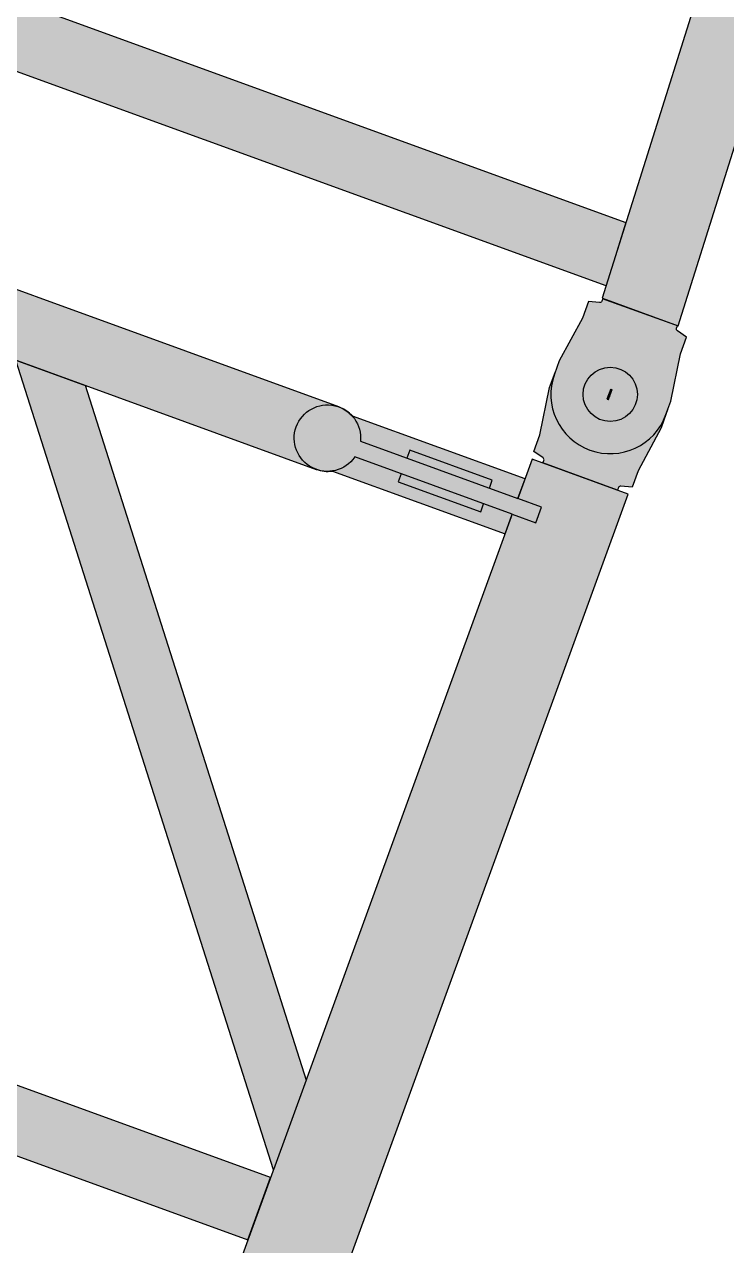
# Model space of a CAD drawing. Header units: millimetres. Extents: x -10890 to 10855, y -21000 to 23317.
# Drawn here: x 5481 to 7162, y 12502 to 15426 of the extents above; entities that cross this region are included whole.
import ezdxf
from ezdxf.enums import TextEntityAlignment as Align

# ---------------------------------------------------------------- set-up
doc = ezdxf.new("R2010")
doc.units = ezdxf.units.MM
doc.set_wipeout_variables(frame=1)
doc.layers.add('Техника. Кран LR 11000', color=250, linetype='Continuous')
doc.layers.add('Техника. Кран LR 11000 Штриховка', color=7, linetype='Continuous', true_color=0xffd147)
doc.styles.get("Standard").update_dxf_attribs({"font": ''})
doc.styles.get('Standard').set_extended_font_data('Mipgost')

# ---------------------------------------------------------------- blocks, each defined once
blk = doc.blocks.new('LR 11000-20250120.20530601')
at = {"color": 0, "linetype": 'ByBlock', "lineweight": -2, "ltscale": 20, "transparency": 16777216}
blk.add_wipeout([(203, 95), (203, 95), (201.3, 95.3), (199.8, 96.2), (198.7, 97.4), (198, 99), (191, 125), (149, 125), (34, 142), (0, 142), (0, 142), (-46.8, 134.1), (-88.4, 111.1), (-120.1, 75.8), (-138.4, 31.9), (-141.2, -15.5), (-128.2, -61.1), (-100.8, -100), (-62.2, -127.6), (-16.7, -141), (0, -142), (34, -142), (149, -125), (191, -125), (198, -99), (198, -99), (198.7, -97.4), (199.8, -96.2), (201.3, -95.3), (203, -95), (203, -95), (209.5, -95), (209.5, 95)], dxfattribs=at)
at = {"layer": 'Техника. Кран LR 11000 Штриховка', "ltscale": 20, "transparency": 16777216}
h = blk.add_hatch(color=256, dxfattribs=at)
h.dxf.hatch_style = 1
edge = h.paths.add_edge_path()
edge.add_line((209.5, 95), (203, 95))
edge.add_arc((203.1, 100.3), 5.26, 193.8402, 268.8402, ccw=False)
edge.add_line((198, 99), (191, 125))
edge.add_line((191, 125), (149, 125))
edge.add_line((149, 125), (34, 142))
edge.add_line((34, 142), (0, 142))
edge.add_arc((0, 0), 142, 90, 270)
edge.add_line((0, -142), (34, -142))
edge.add_line((34, -142), (149, -125))
edge.add_line((149, -125), (191, -125))
edge.add_line((191, -125), (198, -99))
edge.add_arc((203.1, -100.3), 5.26, 91.1598, 166.1598, ccw=False)
edge.add_line((203, -95), (209.5, -95))
edge.add_line((209.5, -95), (209.5, 95))
at = {"color": 0, "linetype": 'ByBlock', "lineweight": -2, "ltscale": 20, "transparency": 16777216}
blk.add_lwpolyline([(209.5, 95), (203, 95, -0.339454), (198, 99), (191, 125), (149, 125), (34, 142), (0, 142, 1), (0, -142), (34, -142), (149, -125), (191, -125), (198, -99, -0.339454), (203, -95), (209.5, -95)], format="xyb", close=True, dxfattribs=at)
blk.add_circle((0, 0), 65, dxfattribs=at)
blk = doc.blocks.new('LR 11000-20250120.210838')
at = {"color": 0, "linetype": 'ByBlock', "lineweight": -2, "ltscale": 20, "transparency": 16777216}
blk.add_wipeout([(805.5, 621.4), (805.5, 444.9), (-576.8, -621.4), (-805.5, -621.4)], dxfattribs=at)
at = {"layer": 'Техника. Кран LR 11000 Штриховка', "ltscale": 20, "transparency": 16777216}
h = blk.add_hatch(color=256, dxfattribs=at)
h.dxf.hatch_style = 1
h.paths.add_polyline_path([(-805.5, -621.4), (805.5, 621.4), (805.5, 444.9), (-576.8, -621.4)])
at = {"color": 0, "linetype": 'ByBlock', "lineweight": -2, "ltscale": 20, "transparency": 16777216}
blk.add_lwpolyline([(-805.5, -621.4), (805.5, 621.4), (805.5, 444.9), (-576.8, -621.4), (-805.5, -621.4)], dxfattribs=at)
blk = doc.blocks.new('LR 11000-20250120.210842')
at = {"color": 0, "linetype": 'ByBlock', "lineweight": -2, "ltscale": 20, "transparency": 16777216}
blk.add_wipeout([(600.5, 621.4), (600.5, 420.3), (-406.2, -621.4), (-600.5, -621.4)], dxfattribs=at)
at = {"layer": 'Техника. Кран LR 11000 Штриховка', "ltscale": 20, "transparency": 16777216}
h = blk.add_hatch(color=256, dxfattribs=at)
h.dxf.hatch_style = 1
h.paths.add_polyline_path([(-600.5, -621.4), (600.5, 621.4), (600.5, 420.3), (-406.2, -621.4)])
at = {"color": 0, "linetype": 'ByBlock', "lineweight": -2, "ltscale": 20, "transparency": 16777216}
blk.add_lwpolyline([(-600.5, -621.4), (600.5, 621.4), (600.5, 420.3), (-406.2, -621.4), (-600.5, -621.4)], dxfattribs=at)
blk = doc.blocks.new('LR 11000-20250120.210958')
at = {"color": 0, "linetype": 'ByBlock', "lineweight": -2, "ltscale": 20, "transparency": 16777216}
blk.add_wipeout([(287.9, -370.5), (288.5, -367.8), (4400, -1261.1), (4400, -1471.8), (4600, -1471.8), (4600, -1304.6), (5486.9, -1497.2), (10290.5, -1497.2), (10290.5, -1252.7), (5579.5, -1252.7), (5508.4, -1281.7), (4497.6, -1062.9), (4421.3, -1015.5), (1015, -275.4), (1015, 275.4), (4421.3, 1015.6), (4497.6, 1062.9), (5508.4, 1281.7), (5579.5, 1252.7), (5893.5, 1252.7), (6330.7, 1024.6), (6330.7, 1024.6), (6366.1, 1015.1), (6402.2, 1021.3), (6432.3, 1042.2), (6450.9, 1073.8), (6455, 1100), (6455, 1180), (6455, 1180), (6457.8, 1201.6), (6466, 1221.8), (6479, 1239.2), (6496, 1252.7), (6496, 1252.7), (7635, 1252.7), (7635, 1100), (7635, 1100), (7642.9, 1064.2), (7665.1, 1035.1), (7697.6, 1018), (7734.2, 1016.2), (7750.4, 1020.6), (8151, 1172.8), (8534.5, 987), (8534.5, 987), (8567, 980), (8599, 988.8), (8623.4, 1011.4), (8634.6, 1042.6), (8630.2, 1075.5), (8629.3, 1077.6), (8554, 1252.7), (8708.2, 1252.7), (9701, 1252.7), (9621.4, 1079.2), (9621.4, 1079.2), (9615.1, 1046.6), (9624.5, 1014.7), (9647.6, 990.8), (9679.1, 980.2), (9711.9, 985.4), (9724.1, 991.9), (9909.1, 1081.2), (9909.1, 1081.2), (9948.5, 1091.6), (9988.9, 1086.1), (10024.2, 1065.7), (10049.1, 1033.4), (10059.7, 994), (10060, 986.8), (10060, 775), (10275, 775), (10315, 1250), (10315, 1250), (10315, 1252.7), (10315, 1497.2), (10285.8, 1497.2), (10250.8, 1577.6), (10250.8, 1640.5), (10260, 1655), (10260, 1659.9), (10285.8, 1659.9), (10285.8, 1679.9), (10260, 1679.9), (10260, 1700), (10250.8, 1700), (10250.8, 1758.9), (10235.8, 1758.9), (10235.8, 1710.4), (10235.8, 1710.4), (10228.1, 1714.7), (10219.4, 1713.9), (10212.6, 1708.4), (10210, 1700), (10210, 1700), (10187.8, 1700), (10187.8, 1700), (10185, 1700.2), (10182.2, 1700.8), (10179.5, 1701.8), (10177, 1703.2), (10177, 1703.2), (10177, 1703.2), (10139.1, 1718.3), (10098.3, 1717.7), (10060.8, 1701.7), (10032.2, 1672.6), (10016.9, 1634.8), (10015, 1615), (10015, 1525), (9943.3, 1525), (9943.3, 1551.8), (9928.3, 1551.8), (9928.3, 1551.8), (9923.9, 1562.5), (9913.3, 1566.8), (9902.7, 1562.5), (9898.3, 1551.8), (9883.3, 1551.8), (9883.3, 1525), (9550.8, 1525), (9550.8, 1758.9), (9535.8, 1758.9), (9535.8, 1525), (8820.8, 1525), (8820.8, 1758.9), (8805.8, 1758.9), (8805.8, 1525), (7270.8, 1525), (7270.8, 1758.9), (7255.8, 1758.9), (7255.8, 1525), (7170, 1525), (7170, 1497.2), (7150.8, 1497.2), (7150.8, 1758.9), (7135.8, 1758.9), (7135.8, 1497.2), (6360, 1497.2), (6360, 1615), (6360, 1615), (6352.1, 1656), (6329.4, 1691.1), (6295.4, 1715.2), (6254.8, 1724.9), (6213.5, 1718.8), (6183, 1702.3), (5952.1, 1525), (5600.8, 1525), (5600.8, 1758.9), (5585.8, 1758.9), (5585.8, 1525), (5500, 1525), (5500, 1515), (5480, 1513.6), (5480, 1707.1), (5441, 1707.1), (5441, 1613.1), (5441, 1613.1), (5421.3, 1621.6), (5400, 1624.5), (5378.7, 1621.6), (5359, 1613.1), (5359, 1707.1), (5320, 1707.1), (5320, 1586.7), (5129.5, 1645.5), (5129.5, 1645.5), (5089.9, 1649.5), (5051.9, 1637.7), (5021.5, 1612), (5003.6, 1576.5), (5000.9, 1536.8), (5002.3, 1528.8), (5028.8, 1406.5), (2519.9, 861.4), (2519.9, 1320.2), (2575, 1320.2), (2575, 1340.2), (2525, 1340.2), (2525, 1513.4), (2375, 1513.4), (2375, 1340.2), (2325, 1340.2), (2325, 1320.2), (2380.2, 1320.2), (2380.2, 831), (208.5, 359.2), (209.7, 353.5), (-63.9, 294), (-63.9, 294), (-129.4, 271.6), (-188.1, 234.9), (-236.8, 185.6), (-273, 126.6), (-294.7, 60.8), (-300.8, -8.2), (-291, -76.7), (-265.7, -141.2), (-226.4, -198.2), (-175.1, -244.7), (-114.5, -278.3), (-63.9, -294)], dxfattribs=at)
at = {"layer": 'Техника. Кран LR 11000 Штриховка', "ltscale": 20, "transparency": 16777216}
h = blk.add_hatch(color=256, dxfattribs=at)
h.dxf.hatch_style = 1
edge = h.paths.add_edge_path()
edge.add_line((-63.9, -294), (287.9, -370.5))
edge.add_line((287.9, -370.5), (288.5, -367.8))
edge.add_line((288.5, -367.8), (4400, -1261.1))
edge.add_line((4400, -1261.1), (4400, -1471.8))
edge.add_line((4400, -1471.8), (4600, -1471.8))
edge.add_line((4600, -1471.8), (4600, -1304.6))
edge.add_line((4600, -1304.6), (5486.9, -1497.2))
edge.add_line((5486.9, -1497.2), (10290.5, -1497.2))
edge.add_line((10290.5, -1497.2), (10290.5, -1252.7))
edge.add_line((10290.5, -1252.7), (5579.5, -1252.7))
edge.add_line((5579.5, -1252.7), (5508.4, -1281.7))
edge.add_line((5508.4, -1281.7), (4497.6, -1062.9))
edge.add_line((4497.6, -1062.9), (4421.3, -1015.5))
edge.add_line((4421.3, -1015.5), (1015, -275.4))
edge.add_line((1015, -275.4), (1015, 275.4))
edge.add_line((1015, 275.4), (4421.3, 1015.6))
edge.add_line((4421.3, 1015.6), (4497.6, 1062.9))
edge.add_line((4497.6, 1062.9), (5508.4, 1281.7))
edge.add_line((5508.4, 1281.7), (5579.5, 1252.7))
edge.add_line((5579.5, 1252.7), (5893.5, 1252.7))
edge.add_line((5893.5, 1252.7), (6330.7, 1024.6))
edge.add_arc((6370, 1100), 85, 242.4468, 360)
edge.add_line((6455, 1100), (6455, 1180))
edge.add_arc((6540, 1180), 85, 121.1426, 180, ccw=False)
edge.add_line((6496, 1252.7), (7635, 1252.7))
edge.add_line((7635, 1252.7), (7635, 1100))
edge.add_arc((7720, 1100), 85, 180, 290.9733)
edge.add_line((7750.4, 1020.6), (8151, 1172.8))
edge.add_line((8151, 1172.8), (8534.5, 987))
edge.add_arc((8565, 1050), 70, 244.1521, 383.2604)
edge.add_line((8629.3, 1077.6), (8554, 1252.7))
edge.add_line((8554, 1252.7), (8708.2, 1252.7))
edge.add_line((8708.2, 1252.7), (9701, 1252.7))
edge.add_line((9701, 1252.7), (9621.4, 1079.2))
edge.add_arc((9685, 1050), 70, 155.359, 303.9592)
edge.add_line((9724.1, 991.9), (9909.1, 1081.2))
edge.add_arc((9955, 986.8), 105, 0, 115.9495, ccw=False)
edge.add_line((10060, 986.8), (10060, 775))
edge.add_line((10060, 775), (10275, 775))
edge.add_line((10275, 775), (10315, 1250))
edge.add_line((10315, 1250), (10315, 1250))
edge.add_line((10315, 1250), (10315, 1252.7))
edge.add_line((10315, 1252.7), (10315, 1497.2))
edge.add_line((10315, 1497.2), (10285.8, 1497.2))
edge.add_line((10285.8, 1497.2), (10250.8, 1577.6))
edge.add_line((10250.8, 1577.6), (10250.8, 1640.5))
edge.add_line((10250.8, 1640.5), (10260, 1655))
edge.add_line((10260, 1655), (10260, 1659.9))
edge.add_line((10260, 1659.9), (10285.8, 1659.9))
edge.add_line((10285.8, 1659.9), (10285.8, 1679.9))
edge.add_line((10285.8, 1679.9), (10260, 1679.9))
edge.add_line((10260, 1679.9), (10260, 1700))
edge.add_line((10260, 1700), (10250.8, 1700))
edge.add_line((10250.8, 1700), (10250.8, 1758.9))
edge.add_line((10250.8, 1758.9), (10235.8, 1758.9))
edge.add_line((10235.8, 1758.9), (10235.8, 1710.4))
edge.add_arc((10225, 1700), 15, 43.7844, 180.0979)
edge.add_line((10210, 1700), (10187.8, 1700))
edge.add_arc((10187.8, 1720), 20, 237.1401, 270, ccw=False)
edge.add_arc((10120, 1615), 105, 57.1401, 180)
edge.add_line((10015, 1615), (10015, 1525))
edge.add_line((10015, 1525), (9943.3, 1525))
edge.add_line((9943.3, 1525), (9943.3, 1551.8))
edge.add_line((9943.3, 1551.8), (9928.3, 1551.8))
edge.add_arc((9913.3, 1551.8), 15, 0, 180)
edge.add_line((9898.3, 1551.8), (9883.3, 1551.8))
edge.add_line((9883.3, 1551.8), (9883.3, 1525))
edge.add_line((9883.3, 1525), (9550.8, 1525))
edge.add_line((9550.8, 1525), (9550.8, 1758.9))
edge.add_line((9550.8, 1758.9), (9535.8, 1758.9))
edge.add_line((9535.8, 1758.9), (9535.8, 1525))
edge.add_line((9535.8, 1525), (8820.8, 1525))
edge.add_line((8820.8, 1525), (8820.8, 1758.9))
edge.add_line((8820.8, 1758.9), (8805.8, 1758.9))
edge.add_line((8805.8, 1758.9), (8805.8, 1525))
edge.add_line((8805.8, 1525), (7270.8, 1525))
edge.add_line((7270.8, 1525), (7270.8, 1758.9))
edge.add_line((7270.8, 1758.9), (7255.8, 1758.9))
edge.add_line((7255.8, 1758.9), (7255.8, 1525))
edge.add_line((7255.8, 1525), (7170, 1525))
edge.add_line((7170, 1525), (7170, 1497.2))
edge.add_line((7170, 1497.2), (7150.8, 1497.2))
edge.add_line((7150.8, 1497.2), (7150.8, 1758.9))
edge.add_line((7150.8, 1758.9), (7135.8, 1758.9))
edge.add_line((7135.8, 1758.9), (7135.8, 1497.2))
edge.add_line((7135.8, 1497.2), (6360, 1497.2))
edge.add_line((6360, 1497.2), (6360, 1615))
edge.add_arc((6250, 1615), 110, 360, 487.5111)
edge.add_line((6183, 1702.3), (5952.1, 1525))
edge.add_line((5952.1, 1525), (5600.8, 1525))
edge.add_line((5600.8, 1525), (5600.8, 1758.9))
edge.add_line((5600.8, 1758.9), (5585.8, 1758.9))
edge.add_line((5585.8, 1758.9), (5585.8, 1525))
edge.add_line((5585.8, 1525), (5500, 1525))
edge.add_line((5500, 1525), (5500, 1515))
edge.add_line((5500, 1515), (5480, 1513.6))
edge.add_line((5480, 1513.6), (5480, 1707.1))
edge.add_line((5480, 1707.1), (5441, 1707.1))
edge.add_line((5441, 1707.1), (5441, 1613.1))
edge.add_arc((5400, 1545), 79.5, 58.9542, 121.0458)
edge.add_line((5359, 1613.1), (5359, 1707.1))
edge.add_line((5359, 1707.1), (5320, 1707.1))
edge.add_line((5320, 1707.1), (5320, 1586.7))
edge.add_line((5320, 1586.7), (5129.5, 1645.5))
edge.add_arc((5100, 1550), 100, 72.8406, 192.2583)
edge.add_line((5002.3, 1528.8), (5028.8, 1406.5))
edge.add_line((5028.8, 1406.5), (2519.9, 861.4))
edge.add_line((2519.9, 861.4), (2519.9, 1320.2))
edge.add_line((2519.9, 1320.2), (2575, 1320.2))
edge.add_line((2575, 1320.2), (2575, 1340.2))
edge.add_line((2575, 1340.2), (2525, 1340.2))
edge.add_line((2525, 1340.2), (2525, 1513.4))
edge.add_line((2525, 1513.4), (2375, 1513.4))
edge.add_line((2375, 1513.4), (2375, 1340.2))
edge.add_line((2375, 1340.2), (2325, 1340.2))
edge.add_line((2325, 1340.2), (2325, 1320.2))
edge.add_line((2325, 1320.2), (2380.2, 1320.2))
edge.add_line((2380.2, 1320.2), (2380.2, 831))
edge.add_line((2380.2, 831), (208.5, 359.2))
edge.add_line((208.5, 359.2), (209.7, 353.5))
edge.add_line((209.7, 353.5), (-63.9, 294))
edge.add_arc((0, 0), 300.9, 102.2583, 257.7417)
at = {"color": 0, "linetype": 'ByBlock', "lineweight": -2, "ltscale": 20, "transparency": 16777216}
blk.add_lwpolyline([(288.5, -367.8), (4400, -1261.1), (4400, -1471.8), (4600, -1471.8), (4600, -1304.6), (5486.9, -1497.2), (10290.5, -1497.2), (10290.5, -1252.7), (5579.5, -1252.7), (5508.4, -1281.7), (4497.6, -1062.9), (4421.3, -1015.5), (1015, -275.4)], dxfattribs=at)
for name, p in [('LR 11000-20250120.210842', (7700, -631.4)), ('LR 11000-20250120.210838', (9285, -631.4))]:
    blk.add_blockref(name, p, dxfattribs=at)
at = {"color": 0, "linetype": 'ByBlock', "lineweight": -2, "ltscale": 20, "transparency": 16777216, "xscale": -1}
blk.add_blockref('LR 11000-20250120.20530601', (10500, -1375), dxfattribs=at)
at = {"color": 0, "linetype": 'ByBlock', "lineweight": -2, "ltscale": 20, "transparency": 16777216}
for points in [[(10150, -1252.7), (10150, -1313.1), (10190, -1313.1), (10190, -1252.7), (10239.8, -1252.7), (10239.8, -813), (10239.8, -813), (10244, -804), (10247, -794.6), (10248.9, -784.9), (10249.5, -775), (10249.5, -775), (10249.5, 775), (10246.9, 795), (10270, 801), (10270, 1252.7), (10190, 1252.7), (10190, 1313.1), (10150, 1313.1), (10150, 1252.7), (10070, 1252.7), (10070, 495), (10090.5, 495), (10090.5, -775), (10090.5, -775), (10091.1, -784.9), (10093, -794.6), (10096, -804), (10100.1, -813), (10100.1, -813), (10100.1, -1252.7)], [(8300.5, -1252.7), (8459.5, -1252.7), (8459.5, 1252.7), (8300.5, 1252.7)]]:
    blk.add_wipeout(points, dxfattribs=at)
at = {"layer": 'Техника. Кран LR 11000 Штриховка', "ltscale": 20, "transparency": 16777216}
h = blk.add_hatch(color=256, dxfattribs=at)
h.dxf.hatch_style = 1
edge = h.paths.add_edge_path()
edge.add_line((10100.1, -1252.7), (10150, -1252.7))
edge.add_line((10150, -1252.7), (10150, -1313.1))
edge.add_line((10150, -1313.1), (10190, -1313.1))
edge.add_line((10190, -1313.1), (10190, -1252.7))
edge.add_line((10190, -1252.7), (10239.8, -1252.7))
edge.add_line((10239.8, -1252.7), (10239.8, -813))
edge.add_arc((10170, -775), 79.5, 331.4759, 360)
edge.add_line((10249.5, -775), (10249.5, 775))
edge.add_line((10249.5, 775), (10246.9, 795))
edge.add_line((10246.9, 795), (10270, 801))
edge.add_line((10270, 801), (10270, 1252.7))
edge.add_line((10270, 1252.7), (10190, 1252.7))
edge.add_line((10190, 1252.7), (10190, 1313.1))
edge.add_line((10190, 1313.1), (10150, 1313.1))
edge.add_line((10150, 1313.1), (10150, 1252.7))
edge.add_line((10150, 1252.7), (10070, 1252.7))
edge.add_line((10070, 1252.7), (10070, 495))
edge.add_line((10070, 495), (10090.5, 495))
edge.add_line((10090.5, 495), (10090.5, -775))
edge.add_arc((10170, -775), 79.5, 180, 208.5241)
edge.add_line((10100.1, -813), (10100.1, -1252.7))
h = blk.add_hatch(color=256, dxfattribs=at)
h.dxf.hatch_style = 1
h.paths.add_polyline_path([(8300.5, 1252.7), (8300.5, -1252.7), (8459.5, -1252.7), (8459.5, 1252.7)])
at = {"color": 0, "linetype": 'ByBlock', "lineweight": -2, "ltscale": 20, "transparency": 16777216}
for points in [[(10100.1, -1252.7), (10150, -1252.7), (10150, -1313.1), (10190, -1313.1), (10190, -1252.7), (10239.8, -1252.7), (10239.8, -813, 0.125106), (10249.5, -775), (10249.5, 775), (10246.9, 795), (10270, 801), (10270, 1252.7), (10190, 1252.7), (10190, 1313.1), (10150, 1313.1), (10150, 1252.7), (10070, 1252.7), (10070, 495), (10090.5, 495), (10090.5, -775, 0.125106), (10100.1, -813), (10100.1, -1252.7)], [(10150, -1252.7), (10150, -851.9, -7.822158), (10190, -851.9), (10190, -1252.7)]]:
    blk.add_lwpolyline(points, format="xyb", dxfattribs=at)
blk.add_lwpolyline([(8300.5, 1252.7), (8300.5, -1252.7), (8459.5, -1252.7), (8459.5, 1252.7)], close=True, dxfattribs=at)
for points in [[(10150, -970), (10130, -970), (10130, -1180), (10150, -1180)], [(10190, -1180), (10210, -1180), (10210, -970), (10190, -970)]]:
    blk.add_lwpolyline(points, dxfattribs=at)
blk = doc.blocks.new('LR 11000-20250120.21472701')
at = {"color": 0, "linetype": 'ByBlock', "lineweight": -2, "ltscale": 20, "transparency": 16777216}
blk.add_wipeout([(209.5, -122.25), (11790.5, -122.25), (11790.5, 122.25), (209.5, 122.25)], dxfattribs=at)
at = {"color": 0, "linetype": 'ByBlock', "lineweight": -2, "ltscale": 20, "transparency": 16777216, "xscale": -1, "rotation": 180}
blk.add_blockref('LR 11000-20250120.20530601', (0, 0), dxfattribs=at)
at = {"color": 0, "linetype": 'ByBlock', "lineweight": -2, "ltscale": 20, "transparency": 16777216, "rotation": 180}
blk.add_blockref('LR 11000-20250120.20530601', (12000, 0), dxfattribs=at)
at = {"layer": 'Техника. Кран LR 11000 Штриховка', "ltscale": 20, "transparency": 16777216}
h = blk.add_hatch(color=256, dxfattribs=at)
h.dxf.hatch_style = 1
h.paths.add_polyline_path([(209.5, 122.25), (209.5, -122.25), (11790.5, -122.25), (11790.5, 122.25)])
at = {"color": 0, "linetype": 'ByBlock', "lineweight": -2, "ltscale": 20, "transparency": 16777216}
blk.add_lwpolyline([(209.5, 122.25), (209.5, -122.25), (11790.5, -122.25), (11790.5, 122.25)], close=True, dxfattribs=at)
blk = doc.blocks.new('LR 11000-20250120.21502201')
at = {"color": 0, "linetype": 'ByBlock', "lineweight": -2, "ltscale": 20, "transparency": 16777216}
blk.add_wipeout([(79.5, -1252.75), (-79.5, -1252.75), (-79.5, 1252.75), (79.5, 1252.75)], dxfattribs=at)
at = {"layer": 'Техника. Кран LR 11000 Штриховка', "ltscale": 20, "transparency": 16777216}
h = blk.add_hatch(color=256, dxfattribs=at)
h.dxf.hatch_style = 1
h.paths.add_polyline_path([(79.5, 1252.75), (79.5, -1252.75), (-79.5, -1252.75), (-79.5, 1252.75)])
at = {"color": 0, "linetype": 'ByBlock', "lineweight": -2, "ltscale": 20, "transparency": 16777216}
blk.add_lwpolyline([(79.5, 1252.75), (79.5, -1252.75), (-79.5, -1252.75), (-79.5, 1252.75)], close=True, dxfattribs=at)
blk = doc.blocks.new('LR 11000-20250120.215025')
at = {"color": 0, "linetype": 'ByBlock', "lineweight": -2, "ltscale": 20, "transparency": 16777216}
blk.add_wipeout([(441, -1253), (613, -1253), (-441, 1253), (-613, 1253)], dxfattribs=at)
at = {"layer": 'Техника. Кран LR 11000 Штриховка', "ltscale": 20, "transparency": 16777216}
h = blk.add_hatch(color=256, dxfattribs=at)
h.dxf.hatch_style = 1
h.paths.add_polyline_path([(-613, 1253), (441, -1253), (613, -1253), (-441, 1253)])
at = {"color": 0, "linetype": 'ByBlock', "lineweight": -2, "ltscale": 20, "transparency": 16777216}
blk.add_lwpolyline([(-613, 1253), (441, -1253), (613, -1253), (-441, 1253)], close=True, dxfattribs=at)
blk = doc.blocks.new('LR 11000-20250120.215116')
at = {"color": 0, "linetype": 'ByBlock', "lineweight": -2, "ltscale": 20, "transparency": 16777216}
blk.add_wipeout([(-202, -654), (-158, -760), (-158, -690), (202, -690), (202, -655), (-158, -655), (-158, -410), (202, -410), (202, -375), (-158, -375), (-158, -130), (202, -130), (202, -95), (-158, -95), (-158, 150), (202, 150), (202, 185), (-158, 185), (-158, 430), (202, 430), (202, 465), (-158, 465), (-158, 710), (202, 710), (202, 745), (-158, 745), (-158, 970), (-202, 970)], dxfattribs=at)
blk.add_wipeout([(202, -970), (-84, -970), (-99, -935), (202, -935)], dxfattribs=at)
at = {"layer": 'Техника. Кран LR 11000 Штриховка', "ltscale": 20, "transparency": 16777216}
h = blk.add_hatch(color=256, dxfattribs=at)
h.dxf.hatch_style = 1
h.paths.add_polyline_path([(-202, 970), (-202, -654), (-158, -760), (-158, -690), (202, -690), (202, -655), (-158, -655), (-158, -410), (202, -410), (202, -375), (-158, -375), (-158, -130), (202, -130), (202, -95), (-158, -95), (-158, 150), (202, 150), (202, 185), (-158, 185), (-158, 430), (202, 430), (202, 465), (-158, 465), (-158, 710), (202, 710), (202, 745), (-158, 745), (-158, 970)])
h = blk.add_hatch(color=256, dxfattribs=at)
h.dxf.hatch_style = 1
h.paths.add_polyline_path([(202, -935), (202, -970), (-84, -970), (-99, -935)])
at = {"color": 0, "linetype": 'ByBlock', "lineweight": -2, "ltscale": 20, "transparency": 16777216}
for points in [[(-202, 970), (-202, -654), (-158, -760), (-158, -690), (202, -690), (202, -655), (-158, -655), (-158, -410), (202, -410), (202, -375), (-158, -375), (-158, -130), (202, -130), (202, -95), (-158, -95), (-158, 150), (202, 150), (202, 185), (-158, 185), (-158, 430), (202, 430), (202, 465), (-158, 465), (-158, 710), (202, 710), (202, 745), (-158, 745), (-158, 970), (-202, 970)], [(-158, 745), (-158, -690)], [(202, -935), (202, -970), (-84, -970), (-99, -935), (202, -935)]]:
    blk.add_lwpolyline(points, dxfattribs=at)
blk = doc.blocks.new('LR 11000-20250120.215302')
at = {"color": 0, "linetype": 'ByBlock', "lineweight": -2, "ltscale": 20, "transparency": 16777216}
blk.add_blockref('LR 11000-20250120.21502201', (302, 1375), dxfattribs=at)
blk.add_blockref('LR 11000-20250120.215025', (1015, 1375), dxfattribs=at)
at = {"color": 0, "linetype": 'ByBlock', "lineweight": -2, "ltscale": 20, "transparency": 16777216, "xscale": -1}
blk.add_blockref('LR 11000-20250120.215025', (2261, 1375), dxfattribs=at)
at = {"color": 0, "linetype": 'ByBlock', "lineweight": -2, "ltscale": 20, "transparency": 16777216}
blk.add_blockref('LR 11000-20250120.215025', (3507, 1375), dxfattribs=at)
at = {"color": 0, "linetype": 'ByBlock', "lineweight": -2, "ltscale": 20, "transparency": 16777216, "xscale": -1}
blk.add_blockref('LR 11000-20250120.215025', (4754, 1375), dxfattribs=at)
at = {"color": 0, "linetype": 'ByBlock', "lineweight": -2, "ltscale": 20, "transparency": 16777216}
blk.add_blockref('LR 11000-20250120.215025', (6000, 1375), dxfattribs=at)
at = {"color": 0, "linetype": 'ByBlock', "lineweight": -2, "ltscale": 20, "transparency": 16777216, "xscale": -1}
blk.add_blockref('LR 11000-20250120.215025', (7246, 1375), dxfattribs=at)
at = {"color": 0, "linetype": 'ByBlock', "lineweight": -2, "ltscale": 20, "transparency": 16777216}
blk.add_blockref('LR 11000-20250120.215025', (8493, 1375), dxfattribs=at)
at = {"color": 0, "linetype": 'ByBlock', "lineweight": -2, "ltscale": 20, "transparency": 16777216, "xscale": -1}
blk.add_blockref('LR 11000-20250120.215025', (9739, 1375), dxfattribs=at)
at = {"color": 0, "linetype": 'ByBlock', "lineweight": -2, "ltscale": 20, "transparency": 16777216}
blk.add_blockref('LR 11000-20250120.215025', (10985, 1375), dxfattribs=at)
blk.add_blockref('LR 11000-20250120.21502201', (11698, 1375), dxfattribs=at)
blk.add_blockref('LR 11000-20250120.215116', (11430, 1658), dxfattribs=at)
blk.add_blockref('LR 11000-20250120.21472701', (0, 0), dxfattribs=at)
at = {"color": 0, "linetype": 'ByBlock', "lineweight": -2, "ltscale": 20, "transparency": 16777216, "xscale": -1, "rotation": 180}
blk.add_blockref('LR 11000-20250120.21472701', (0, 2750), dxfattribs=at)
blk = doc.blocks.new('LR 11000-20250120.215538')
at = {"color": 0, "linetype": 'ByBlock', "lineweight": -2, "ltscale": 20, "transparency": 16777216}
blk.add_wipeout([(-2790.5, -122.25), (2790.5, -122.25), (2790.5, 122.25), (-2790.5, 122.25)], dxfattribs=at)
at = {"color": 0, "linetype": 'ByBlock', "lineweight": -2, "ltscale": 20, "transparency": 16777216, "xscale": -1, "rotation": 180}
blk.add_blockref('LR 11000-20250120.20530601', (-3000, 0), dxfattribs=at)
at = {"color": 0, "linetype": 'ByBlock', "lineweight": -2, "ltscale": 20, "transparency": 16777216, "rotation": 180}
blk.add_blockref('LR 11000-20250120.20530601', (3000, 0), dxfattribs=at)
at = {"layer": 'Техника. Кран LR 11000 Штриховка', "ltscale": 20, "transparency": 16777216}
h = blk.add_hatch(color=256, dxfattribs=at)
h.dxf.hatch_style = 1
h.paths.add_polyline_path([(-2790.5, 122.25), (-2790.5, -122.25), (2790.5, -122.25), (2790.5, 122.25)])
at = {"color": 0, "linetype": 'ByBlock', "lineweight": -2, "ltscale": 20, "transparency": 16777216}
blk.add_lwpolyline([(-2790.5, 122.25), (-2790.5, -122.25), (2790.5, -122.25), (2790.5, 122.25)], close=True, dxfattribs=at)
blk = doc.blocks.new('LR 11000-20250120.215653')
at = {"color": 0, "linetype": 'ByBlock', "lineweight": -2, "ltscale": 20, "transparency": 16777216}
blk.add_wipeout([(512, -1253), (344, -1253), (-512, 1253), (-344, 1253)], dxfattribs=at)
at = {"layer": 'Техника. Кран LR 11000 Штриховка', "ltscale": 20, "transparency": 16777216}
h = blk.add_hatch(color=256, dxfattribs=at)
h.dxf.hatch_style = 1
h.paths.add_polyline_path([(-344, 1253), (512, -1253), (344, -1253), (-512, 1253)])
at = {"color": 0, "linetype": 'ByBlock', "lineweight": -2, "ltscale": 20, "transparency": 16777216}
blk.add_lwpolyline([(-344, 1253), (512, -1253), (344, -1253), (-512, 1253)], close=True, dxfattribs=at)
blk = doc.blocks.new('LR 11000-20250120.21585601')
at = {"color": 0, "linetype": 'ByBlock', "lineweight": -2, "ltscale": 20, "transparency": 16777216}
blk.add_blockref('LR 11000-20250120.21502201', (302, 1375), dxfattribs=at)
blk.add_blockref('LR 11000-20250120.215653', (913, 1375), dxfattribs=at)
at = {"color": 0, "linetype": 'ByBlock', "lineweight": -2, "ltscale": 20, "transparency": 16777216, "xscale": -1}
blk.add_blockref('LR 11000-20250120.215653', (1957, 1375), dxfattribs=at)
at = {"color": 0, "linetype": 'ByBlock', "lineweight": -2, "ltscale": 20, "transparency": 16777216}
blk.add_blockref('LR 11000-20250120.215653', (3000, 1375), dxfattribs=at)
at = {"color": 0, "linetype": 'ByBlock', "lineweight": -2, "ltscale": 20, "transparency": 16777216, "xscale": -1}
blk.add_blockref('LR 11000-20250120.215653', (4043, 1375), dxfattribs=at)
at = {"color": 0, "linetype": 'ByBlock', "lineweight": -2, "ltscale": 20, "transparency": 16777216}
blk.add_blockref('LR 11000-20250120.215653', (5087, 1375), dxfattribs=at)
at = {"color": 0, "linetype": 'ByBlock', "lineweight": -2, "ltscale": 20, "transparency": 16777216, "xscale": -1}
blk.add_blockref('LR 11000-20250120.21502201', (5698, 1375), dxfattribs=at)
at = {"color": 0, "linetype": 'ByBlock', "lineweight": -2, "ltscale": 20, "transparency": 16777216}
blk.add_wipeout([(5228, 1208), (5272, 1077), (5272, 1247), (5632, 1247), (5632, 1282), (5272, 1282), (5272, 1527), (5632, 1527), (5632, 1562), (5272, 1562), (5272, 1807), (5632, 1807), (5632, 1842), (5272, 1842), (5272, 2087), (5632, 2087), (5632, 2122), (5272, 2122), (5272, 2367), (5632, 2367), (5632, 2402), (5272, 2402), (5272, 2628), (5228, 2628)], dxfattribs=at)
blk.add_wipeout([(5632, 967), (5310, 967), (5298, 1002), (5632, 1002)], dxfattribs=at)
blk.add_wipeout([(5632, 687), (5406, 687), (5394, 722), (5632, 722)], dxfattribs=at)
blk.add_wipeout([(5632, 687), (5406, 687), (5394, 722), (5632, 722)], dxfattribs=at)
at = {"layer": 'Техника. Кран LR 11000 Штриховка', "ltscale": 20, "transparency": 16777216}
h = blk.add_hatch(color=256, dxfattribs=at)
h.dxf.hatch_style = 1
h.paths.add_polyline_path([(5228, 2628), (5228, 1208), (5272, 1077), (5272, 1247), (5632, 1247), (5632, 1282), (5272, 1282), (5272, 1527), (5632, 1527), (5632, 1562), (5272, 1562), (5272, 1807), (5632, 1807), (5632, 1842), (5272, 1842), (5272, 2087), (5632, 2087), (5632, 2122), (5272, 2122), (5272, 2367), (5632, 2367), (5632, 2402), (5272, 2402), (5272, 2628)])
h = blk.add_hatch(color=256, dxfattribs=at)
h.dxf.hatch_style = 1
h.paths.add_polyline_path([(5632, 722), (5632, 687), (5406, 687), (5394, 722)])
at = {"color": 0, "linetype": 'ByBlock', "lineweight": -2, "ltscale": 20, "transparency": 16777216}
for points in [[(5228, 2628), (5228, 1208), (5272, 1077), (5272, 1247), (5632, 1247), (5632, 1282), (5272, 1282), (5272, 1527), (5632, 1527), (5632, 1562), (5272, 1562), (5272, 1807), (5632, 1807), (5632, 1842), (5272, 1842), (5272, 2087), (5632, 2087), (5632, 2122), (5272, 2122), (5272, 2367), (5632, 2367), (5632, 2402), (5272, 2402), (5272, 2628), (5228, 2628)], [(5272, 2402), (5272, 1077)], [(5632, 722), (5632, 687), (5406, 687), (5394, 722), (5632, 722)]]:
    blk.add_lwpolyline(points, dxfattribs=at)
blk.add_wipeout([(5632, 967), (5310, 967), (5298, 1002), (5632, 1002)], dxfattribs=at)
at = {"layer": 'Техника. Кран LR 11000 Штриховка', "ltscale": 20, "transparency": 16777216}
h = blk.add_hatch(color=256, dxfattribs=at)
h.dxf.hatch_style = 1
h.paths.add_polyline_path([(5632, 1002), (5632, 967), (5310, 967), (5298, 1002)])
at = {"color": 0, "linetype": 'ByBlock', "lineweight": -2, "ltscale": 20, "transparency": 16777216}
blk.add_lwpolyline([(5632, 1002), (5632, 967), (5310, 967), (5298, 1002), (5632, 1002)], dxfattribs=at)
blk.add_blockref('LR 11000-20250120.215538', (3000, 0), dxfattribs=at)
at = {"color": 0, "linetype": 'ByBlock', "lineweight": -2, "ltscale": 20, "transparency": 16777216, "xscale": -1, "rotation": 180}
blk.add_blockref('LR 11000-20250120.215538', (3000, 2750), dxfattribs=at)
blk = doc.blocks.new('LR 11000-20250123.21120501')
at = {"color": 0, "linetype": 'ByBlock', "lineweight": -2, "ltscale": 20, "transparency": 16777216}
blk.add_wipeout([(209.5, -97), (5828, 152.8), (5828, 346.7), (209.5, 96.9)], dxfattribs=at)
blk.add_blockref('LR 11000-20250120.20530601', (0, 0), dxfattribs=at)
at = {"layer": 'Техника. Кран LR 11000 Штриховка', "ltscale": 20, "transparency": 16777216}
h = blk.add_hatch(color=256, dxfattribs=at)
h.dxf.hatch_style = 1
h.paths.add_polyline_path([(209.5, 96.9), (209.5, -97), (5828, 152.8), (5828, 346.7)])
at = {"color": 0, "linetype": 'ByBlock', "lineweight": -2, "ltscale": 20, "transparency": 16777216}
blk.add_lwpolyline([(209.5, 96.9), (209.5, -97), (5828, 152.8), (5828, 346.7)], close=True, dxfattribs=at)
blk = doc.blocks.new('LR 11000-20250123.211556')
at = {"color": 0, "linetype": 'ByBlock', "lineweight": -2, "ltscale": 20, "transparency": 16777216}
blk.add_wipeout([(399.5, 105.4), (240.5, 98.3), (240.5, 2651.7), (399.5, 2644.6)], dxfattribs=at)
at = {"layer": 'Техника. Кран LR 11000 Штриховка', "ltscale": 20, "transparency": 16777216}
h = blk.add_hatch(color=256, dxfattribs=at)
h.dxf.hatch_style = 1
h.paths.add_polyline_path([(399.5, 2644.6), (399.5, 105.4), (240.5, 98.3), (240.5, 2651.7)])
at = {"color": 0, "linetype": 'ByBlock', "lineweight": -2, "ltscale": 20, "transparency": 16777216}
blk.add_lwpolyline([(399.5, 2644.6), (399.5, 105.4), (240.5, 98.3), (240.5, 2651.7)], close=True, dxfattribs=at)
blk.add_blockref('LR 11000-20250123.21120501', (0, 0), dxfattribs=at)
blk = doc.blocks.new('*U493')
at = {"color": 0, "linetype": 'ByBlock', "lineweight": -2, "ltscale": 20, "transparency": 16777216, "rotation": 70}
blk.add_blockref('LR 11000-20250120.210958', (2000, 5144), dxfattribs=at)
at = {"layer": 'Defpoints', "color": 0, "linetype": 'ByBlock', "lineweight": -2, "ltscale": 20, "transparency": 16777216}
blk.add_attdef('МАРКА', text='', height=250, dxfattribs=at).set_placement((-4693.9, 5119), align=Align.MIDDLE_CENTER)
at = {"color": 0, "linetype": 'ByBlock', "lineweight": -2, "ltscale": 20, "transparency": 16777216, "rotation": 70}
blk.add_blockref('LR 11000-20250123.211556', (6883.3, 14540.5), dxfattribs=at)
at = {"color": 0, "linetype": 'ByBlock', "lineweight": -2, "ltscale": 20, "transparency": 16777216, "xscale": 0.000999999999998736, "yscale": 0.000999999999998736, "zscale": 0.000999999999998736, "rotation": 70}
blk.add_blockref('LR 11000-20250120.215302', (6878.8, 14528.3), dxfattribs=at)
blk.add_blockref('LR 11000-20250120.21585601', (6881.2, 14534.9), dxfattribs=at)
at = {"color": 0, "linetype": 'ByBlock', "lineweight": -2, "ltscale": 20, "transparency": 16777216, "xscale": 0.001000000000003864, "yscale": 0.001000000000003864, "zscale": 0.001000000000003864, "rotation": 70}
blk.add_blockref('LR 11000-20250120.215302', (6883.3, 14540.5), dxfattribs=at)

msp = doc.modelspace()

# ---------------------------------------------------------------- block references
at = {"layer": 'Техника. Кран LR 11000'}
msp.add_blockref('*U493', (0, 0), dxfattribs=at)

doc.saveas('drawing.dxf')
